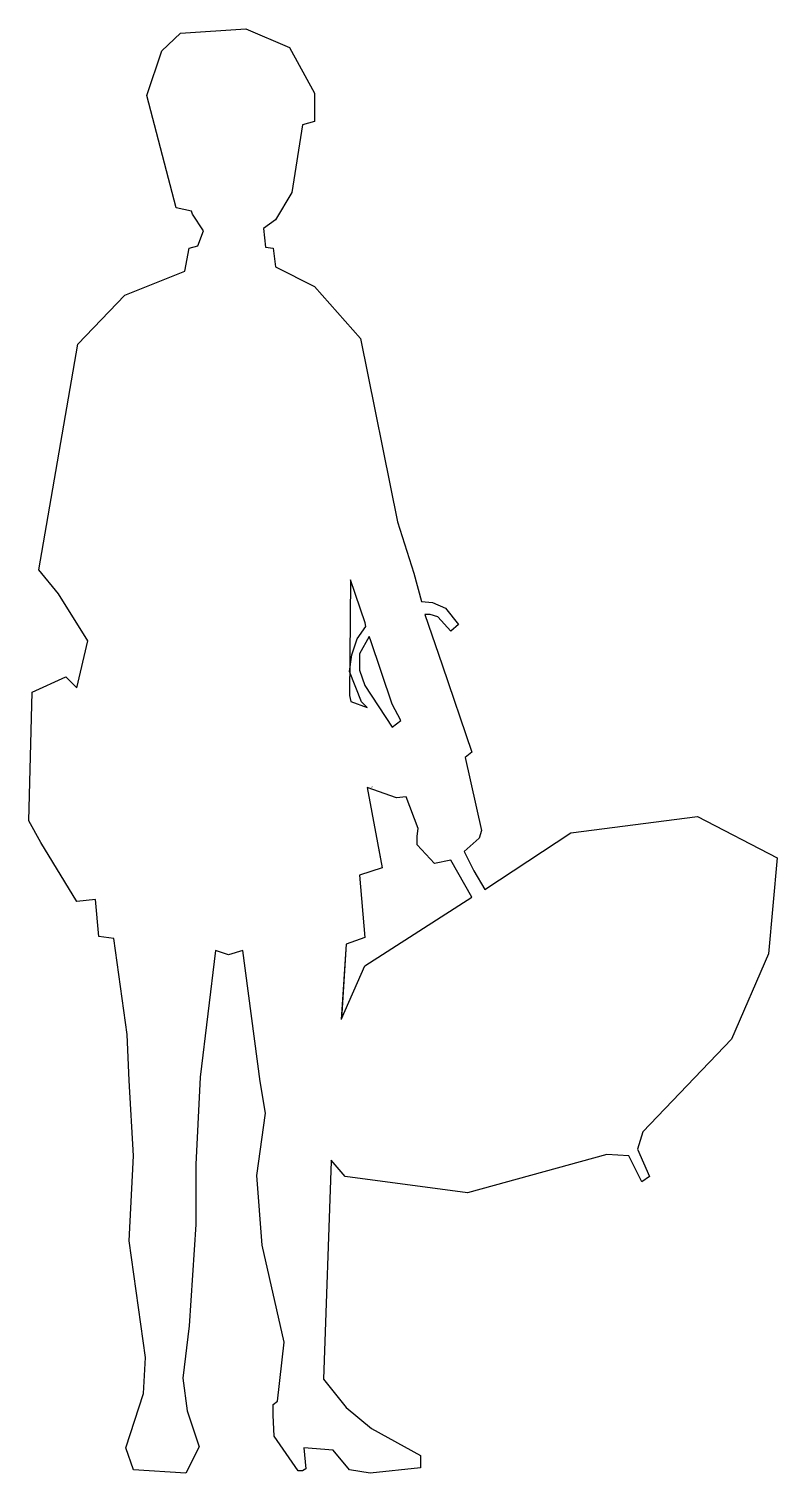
# Model space of a CAD drawing. Extents: x -13202 to -12381, y -4445 to -2859.
import ezdxf

# ---------------------------------------------------------------- set-up
doc = ezdxf.new("R2010")
doc.units = 0
doc.layers.get('0').update_dxf_attribs({"linetype": 'CONTINUOUS'})

msp = doc.modelspace()

# ---------------------------------------------------------------- linework, layer by layer
at = {"color": 0}
for points in [[(-12870.4, -4102.5), (-12878.8, -4342), (-12853.7, -4373.1), (-12826.1, -4395.9), (-12772.2, -4425.8), (-12772.2, -4439), (-12827.3, -4445), (-12850.1, -4441.4), (-12868, -4419.8), (-12900.4, -4417.4), (-12898, -4440.2), (-12901.6, -4442.6), (-12906.4, -4442.6), (-12932.7, -4404.3), (-12933.9, -4381.5), (-12933.9, -4369.5), (-12929.1, -4365.9), (-12921.9, -4301.3), (-12945.9, -4194.7), (-12951.9, -4118.1), (-12942.3, -4049.8), (-12948.3, -4015.1), (-12967.4, -3871.4), (-12983, -3876.1), (-12997.4, -3871.4), (-13014.1, -4010.3), (-13016.5, -4061.8), (-13018.9, -4106.1), (-13018.9, -4171.9), (-13026.1, -4283.3), (-13033.3, -4340.8), (-13028.5, -4376.7), (-13015.3, -4416.2), (-13029.7, -4445), (-13087.2, -4441.4), (-13095.6, -4417.4), (-13076.4, -4357.6), (-13074, -4318), (-13092, -4189.9), (-13087.2, -4096.5), (-13092, -4013.9), (-13094.4, -3963.6), (-13108.7, -3858.2), (-13125.5, -3855.8), (-13129.1, -3815.1), (-13149.5, -3817.5), (-13189, -3752.8), (-13202.2, -3728.9), (-13198.6, -3587.5), (-13161.4, -3570.8), (-13149.5, -3582.8), (-13137.5, -3531.3), (-13169.8, -3479.8), (-13191.4, -3453.4), (-13148.3, -3205.5), (-13096.8, -3151.6), (-13030.9, -3125.3), (-13026.1, -3100.1), (-13016.5, -3097.7), (-13010.5, -3081), (-13022.5, -3063), (-13023.7, -3059.4), (-13040.5, -3055.8), (-13072.8, -2932.5), (-13056.1, -2883.4), (-13035.7, -2864.2), (-12963.8, -2859.4), (-12915.9, -2879.8), (-12888.4, -2930.1), (-12888.4, -2961.2), (-12901.6, -2964.8), (-12913.5, -3039.1), (-12931.5, -3069), (-12944.7, -3078.6), (-12942.3, -3098.9), (-12933.9, -3100.1), (-12931.5, -3120.5), (-12888.4, -3142.1), (-12838.1, -3199.5), (-12797.4, -3400.7), (-12779.4, -3457), (-12771, -3488.1), (-12759.1, -3489.3), (-12744.7, -3495.3), (-12730.3, -3513.3), (-12738.7, -3520.5), (-12753.1, -3504.9), (-12761.5, -3502.5), (-12767.4, -3502.5), (-12748.3, -3557.6), (-12716, -3653.4), (-12723.1, -3659.4), (-12705.2, -3739.6), (-12707.6, -3748), (-12724.3, -3762.4), (-12713.6, -3783.9), (-12701.6, -3804.3), (-12607, -3742), (-12468.1, -3724.1), (-12380.6, -3769.6), (-12390.2, -3875), (-12430.9, -3968.4), (-12527.9, -4070.2), (-12533.9, -4089.3), (-12520.8, -4119.3), (-12529.1, -4125.2), (-12543.5, -4096.5), (-12567.5, -4095.3), (-12720.7, -4137.2), (-12854.9, -4119.3), (-12870.4, -4101.3), (-12870.4, -4102.5), (-12870.4, -4102.5)], [(-12826.9, -3530.1), (-12828.5, -3526.5), (-12839.3, -3545.6), (-12839.3, -3563.6), (-12833.3, -3580.4), (-12803.4, -3625.9), (-12793.8, -3618.7), (-12803.4, -3600.7), (-12826.9, -3530.1)], [(-12825.2, -3691.9), (-12825.7, -3691.6)], [(-12817.9, -3760.7), (-12814.1, -3780.3), (-12839.3, -3788.7), (-12833.3, -3857), (-12853.7, -3864.2), (-12859.2, -3947)]]:
    msp.add_lwpolyline(points, dxfattribs=at)
for points in [[(-12848.8, -3597.8), (-12830.9, -3604.3), (-12836.9, -3598.3), (-12850.1, -3564.8), (-12847.7, -3546.8), (-12841.7, -3528.9), (-12832.1, -3515.7), (-12833.1, -3511.5), (-12848.9, -3464.2), (-12850.1, -3591.1)], [(-12859.1, -3946.3), (-12833.3, -3888.1), (-12749.5, -3834.2), (-12716, -3812.7), (-12738.7, -3772), (-12756.7, -3775.6), (-12775.8, -3755.2), (-12775.8, -3745.6), (-12774.6, -3737.2), (-12787.8, -3702.5), (-12798.6, -3703.7), (-12830.9, -3692.4), (-12814.1, -3780.3), (-12839.3, -3788.7), (-12833.3, -3857), (-12853.7, -3864.2)]]:
    msp.add_lwpolyline(points, close=True, dxfattribs=at)

doc.saveas('drawing.dxf')
